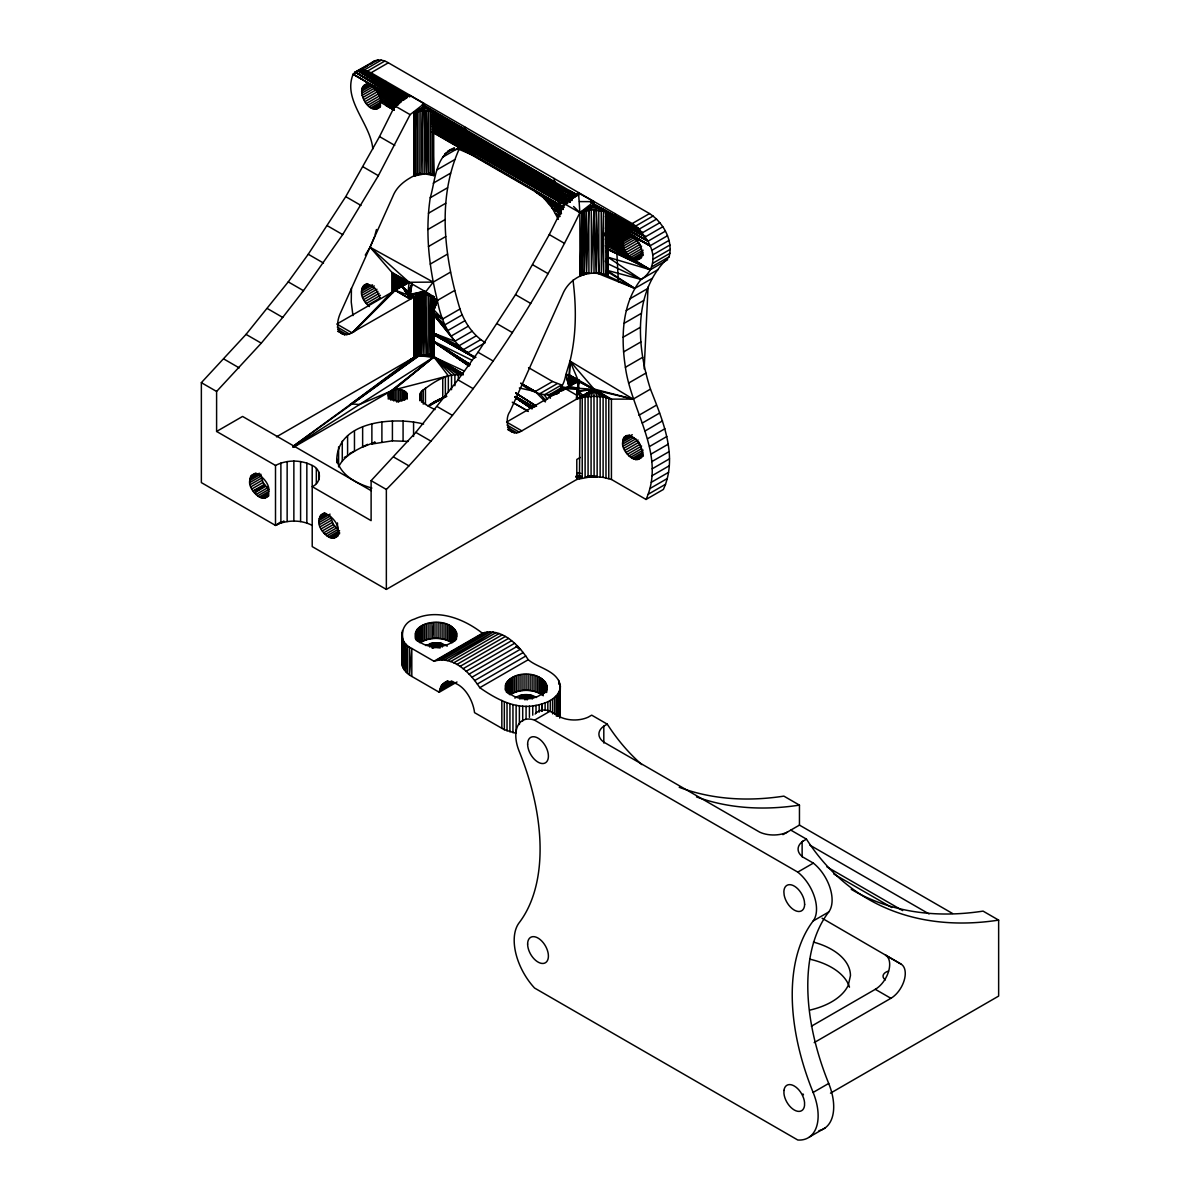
<?xml version="1.0" encoding="UTF-8"?>
<svg xmlns="http://www.w3.org/2000/svg" width="1200" height="1200" viewBox="0 0 1200 1200"><rect width="100%" height="100%" fill="white"/><g stroke="black" fill="none" stroke-linecap="round" stroke-linejoin="round"><path stroke-width="1.5" d="M393.975 109.965L386.01 105.42L386.01 81.42M407.085 97.725L399.81 97.77L399.81 101.43L399.3 94.935L395.055 89.715L395.085 106.53M576.975 195.36L572.31 195.27L572.325 199.005L572.16 194.16L570.27 191.025L569.445 202.14M370.425 64.305C374.565 58.425 382.935 59.37 388.35 62.79L649.515 213.57C663.225 222.51 673.32 240.285 669.135 256.815C632.64 290.52 636.45 345.615 650.46 389.13L633.15 399.12L611.43 399.12L577.875 379.725L572.31 379.98L572.31 383.64C573.225 379.65 571.035 373.305 565.86 374.64C560.775 402.225 539.88 397.095 521.97 384.945M605.73 239.355L607.95 249.555L607.95 257.205L640.98 279.45L658.29 269.445M571.095 384.21L571.125 376.725L571.035 384.135M605.355 245.835L607.605 248.73L607.95 257.205L650.34 269.745L667.65 259.74M573 280.17C576.45 307.05 576.48 334.635 570.015 361.08L593.97 389.01L597.15 396.375L597.15 476.715L587.805 476.115L603.105 477.36L611.43 479.46L646.05 499.455C666.21 454.59 631.23 410.865 625.41 367.275C620.865 337.62 621.765 304.11 640.98 279.45C653.085 272.4 655.74 257.7 650.13 245.775L607.935 223.32L607.845 212.46L605.775 211.62L607.605 252.135L605.775 211.62L591.285 209.82L579.855 212.655C530.76 314.475 465.93 409.02 386.355 489.465L386.355 589.41L312.21 546.6L312.21 465.45C300.93 459.63 286.785 459.63 275.505 465.45L216.6 431.445L216.6 391.455L261.285 343.17L282.72 317.415L303.48 290.67L342.675 234.6L378.36 175.68L410.1 114.645L424.14 103.695L408.915 94.89L394.86 105.855L379.515 136.59L345.75 196.65L308.25 254.25L288.24 281.88L246.045 334.38L201.36 382.665L201.36 482.61L275.505 525.42L284.205 521.295M429.885 354.705L461.67 375.15C446.52 372.66 432.9 382.755 421.53 391.305C414.9 400.26 428.97 406.635 435.03 409.605M572.145 197.835L572.16 194.16L576.945 195.075M420.81 354.315L349.875 404.805L410.82 359.28L417.18 356.4L417.51 295.95L425.685 291.855L433.875 296.685L433.875 356.94L448.335 375.825L448.335 392.19M571.71 385.215L571.755 377.775M641.475 257.7C635.25 263.325 627.615 256.17 624.915 250.41L607.845 240.69L607.695 244.125L650.34 269.745L607.56 248.595L607.5 231.645L605.775 211.62L607.905 215.16L605.49 213.765L607.845 212.46L594.12 204.75L600.585 209.64M639.075 242.235L624.915 250.41L623.955 248.295L606.345 236.535L607.545 237.12L607.005 231.54M638.115 240.12L623.955 248.295L622.83 240.24L607.83 230.745L607.935 223.065L605.775 211.62L605.895 275.145L634.815 288.42L652.125 278.43M616.005 235.905L614.865 213.555M399.24 102.24L399.3 94.935L407.31 97.245M410.505 359.46L418.755 355.935L419.25 295.485L425.685 291.855L437.37 300.45C441.585 323.61 453.3 347.475 475.995 357.3M571.695 200.43L571.755 193.08L576.84 194.805M607.545 248.025L606.195 239.67L607.56 240.84L607.56 248.595L606.195 247.605L607.935 248.76L607.935 244.245L616.68 249.135L618.36 281.745M571.035 199.38L571.125 192.03L577.05 194.715M398.475 104.505L398.625 93.54L398.64 102.885M633.705 235.71L622.68 242.07L607.935 234.075L607.53 231.81L607.935 238.725L623.955 248.295L606.195 239.67M397.47 105L397.68 92.19L397.71 105.27M433.845 349.545L432.27 296.055L424.92 294.885L417.51 295.95L413.955 298.455L414.06 357.405L276.48 436.845M570.105 384.915L570.255 375.72L569.19 374.805L570.015 361.08L633.15 399.12L596.7 390.585L605.985 397.56L611.43 399.12L611.43 479.46M605.13 235.41L607.545 236.865L605.775 211.62L607.905 218.07L648.045 241.185L650.13 245.775L667.44 235.77M454.695 290.46L437.37 300.45L433.86 307.005L433.755 312.825L432.27 296.055L433.875 296.685L433.935 309.99L442.665 319.005L459.975 309.015C444.465 257.565 436.635 199.29 459.315 148.725M591.15 202.77L594 204.465L594.015 273.24C580.35 272.835 567.705 281.79 562.62 294.36L510 411.48C503.385 420.165 509.115 439.14 521.82 430.86L593.97 389.01L633.15 399.12M396.18 105.57L396.495 90.915L396.525 105.855M417.24 174.495L414.285 176.205L415.65 111.975L424.5 106.71L433.665 112.11L433.77 175.62L424.815 173.82L413.94 176.01L413.835 112.485L424.14 106.515L424.14 103.695M607.935 222.6L605.73 221.325L632.205 236.565L607.935 222.6L605.775 211.62L607.5 235.095L605.775 211.62L607.935 220.575L650.13 245.775L607.935 222.3C617.52 228.33 652.56 241.92 638.325 259.515M607.53 231.81L607.935 234.075L607.83 232.605L622.83 240.24L632.265 234.78M599.325 272.82L607.935 275.955L605.775 211.62L607.935 223.32M354.99 401.85L414.495 357.555L415.875 296.55L424.695 291.285L410.715 294.24L402.135 286.335L409.125 282.285L433.23 282.105L450.54 272.115M570 201.9L570.27 191.025L578.535 195.39M410.715 294.24L414.39 297.27L414.06 357.405L420.33 354.18L415.98 356.85L417.51 295.95L417.615 356.25L414.495 357.555L292.785 446.55L420.165 354.93M570.03 200.1L570.27 191.025L571.485 194.235M646.05 499.455L663.375 489.45C678.375 456.39 662.685 420.3 650.46 389.13M414.285 176.205L414.18 112.695L424.5 106.71L422.79 110.37L420.99 174.075L420.885 110.565L424.14 106.515M462.51 373.485L433.875 356.94L419.4 355.77L419.25 295.485L417.615 356.25L419.4 355.77L421.095 295.14L425.685 291.855L426.84 294.975L426.945 355.26L433.875 356.94L464.46 371.115M429.81 354.78L432.375 356.355L432.27 296.055L433.92 298.515L433.98 333.33L467.985 352.68L485.31 342.675C473.01 335.145 464.475 322.53 459.975 309.015M374.625 236.43L370.095 247.245L391.815 272.31L425.685 291.855L422.985 294.945L421.2 355.44L419.4 355.77M615.54 227.115L630.555 235.77L607.935 223.065L628.95 235.35L627.45 235.29L607.935 223.59L605.775 211.62L607.695 257.07L607.59 248.85L605.745 251.685M583.11 274.35L579.975 276.165L581.895 211.8L594 204.465L639.27 229.08L648.045 241.185L665.355 231.18M586.545 272.565L582.015 275.31L584.085 211.08L594 204.465L642.525 232.695L659.85 222.705M569.91 201.615L570.27 191.025L568.56 201.585L578.865 193.38L578.535 192.585M587.025 272.7L584.205 274.59L586.395 210.495L594 204.465L639.27 229.08L656.58 219.075M607.8 253.8L607.62 249.435L607.695 257.07L605.775 211.62L607.935 224.145L627.45 235.29L623.955 237.3L622.83 240.24C612.33 230.43 614.925 243.72 622.83 244.05L635.415 236.79M571.29 383.265L577.875 379.725L570.015 361.08L569.52 375L577.875 379.725L569.445 385.215L576.96 381.93L569.445 385.215L578.52 380.1L578.67 381.33L594.12 389.355L582.225 397.56L576.795 399.12L578.52 380.1L570.465 384.27L572.31 379.98L572.31 383.7M607.59 248.85L607.8 270.975L605.895 275.145L598.92 273.525L598.8 210.015L594 204.465L588.81 210.09L586.515 274.02L586.395 210.495M433.845 313.905L433.545 310.005L432.03 308.025L433.935 309.99L437.37 300.45C429.015 267.015 425.085 232.02 430.245 197.745C435.03 181.755 435.195 159.24 450.81 149.46M570.15 193.725L569.85 201.6L570.27 191.025L570 200.895M569.385 199.215L570.27 191.025L569.865 201.51L570.27 191.025L569.235 200.25L570.435 200.775L432.87 121.23M569.865 194.25L569.565 199.68L570.27 191.025L569.865 201.33L570.27 191.025L570.285 200.37M416.4 640.125L416.82 629.85C425.85 617.49 461.085 619.92 455.28 639.06C446.25 651.435 411.015 648.99 416.82 629.85L416.82 640.515M569.835 201.6L570.27 191.025L569.535 200.535M570.06 195.795L569.85 200.655L570.015 197.43L569.94 198.57M569.925 199.11L570.015 197.43L569.82 201.69L570.27 191.025L569.475 201.885M569.88 200.25L570.27 191.025L569.88 200.355M569.775 201.375L570.27 191.025L569.805 201.9L570.27 191.025L569.865 201.12M569.865 200.1L570.27 191.025L569.76 201.69M644.175 368.895L648.06 287.01M417.075 640.725L417.69 628.785L417.69 641.235M351.435 288.21L351.255 302.13L352.95 315.6M454.62 641.055L455.28 629.865L455.28 640.515M569.64 386.025L570.255 375.72L577.875 379.725L571.875 382.185M569.67 385.845L570.255 375.72L569.22 376.44L569.22 387.225L565.86 374.64L570.015 361.08M569.595 386.385L570.255 375.72L570.27 386.685M576.645 395.94L576.975 391.05L576.615 397.35L577.785 388.185L568.56 386.28L506.58 422.07L521.82 430.86M569.505 386.535L570.255 375.72L569.22 387.225L569.19 374.805L569.22 376.44L565.86 374.64L569.265 387.69M576.81 395.52L576.975 391.05M560.355 686.235C559.62 698.175 546.18 703.53 536.025 705.375C515.52 709.785 496.005 698.97 479.775 687.69C470.235 673.005 453.255 655.17 433.965 661.245L411.81 648.45C397.335 642.825 400.275 622.905 414.435 619.095C437.43 608.31 463.725 618.66 482.445 633.255C501.735 627.195 518.7 645.03 528.255 659.715C537.87 668.115 558.405 670.755 560.355 686.235L559.74 718.125M560.22 716.175L560.145 684.27M604.905 233.31L622.68 242.07L607.92 233.67L607.635 231.87L606.84 234.9L622.68 242.07L607.95 232.65M607.695 238.47L607.785 237.3L607.935 239.355M249.72 480.54C252.18 464.805 270.93 481.71 268.755 491.535C266.28 507.27 247.545 490.365 249.72 480.54L260.79 474.15L263.025 482.49L268.665 489.51L257.58 495.915M318.96 520.53C321.435 504.795 340.185 521.685 338.01 531.525C335.535 547.245 316.8 530.34 318.96 520.53L330.045 514.125M380.31 106.92C366.57 118.455 351.63 79.77 371.04 85.785L395.76 99.345M369.375 306.57C349.98 289.995 371.085 271.62 379.98 298.095M622.68 441.99C625.155 426.24 643.905 443.145 641.73 452.985C639.24 468.705 620.505 451.8 622.68 441.99L632.13 436.53M372.81 148.935C370.59 123.42 342.525 100.185 353.115 74.295C361.995 78.615 390.42 94.65 377.16 108.735M411.315 294.54L424.695 291.285L414.39 297.27L395.28 290.295L353.37 332.1L391.815 292.305C398.145 287.34 398.145 277.275 391.815 272.31L391.815 292.86M432.51 121.785L569.235 200.415L571.29 198.555L572.31 195.27L572.31 198.96M505.365 685.26C507.87 703.08 542.415 703.26 546.885 686.43C542.325 668.88 504.6 669.84 505.26 689.985M576.555 397.65L578.865 380.295L577.2 391.845L578.865 380.295L577.125 391.14L578.535 390.825L584.19 397.11M456.99 681.99L439.215 692.25L411.81 676.425C405.555 673.11 399.75 665.925 402.45 658.515L402.45 630.54M576.795 399.12L577.77 388.485L565.23 388.2L577.785 388.185L576.495 399.42M414.135 297.015L424.695 291.285L411.405 295.275L410.55 299.085L349.455 334.095L344.595 334.755L337.65 331.245M629.55 234.99L623.25 238.635L607.83 230.745L605.775 211.62L607.935 275.955L604.86 274.185M576.735 382.335L568.56 386.28L578.49 380.52L577.875 385.83L578.49 380.52L569.445 385.215M432.87 648.045L433.41 642.825L441.195 643.26L447.24 646.125M541.47 711.09L542.235 703.89L542.235 711.345M393.285 292.53L393.285 273.84L409.125 282.285L336.84 324.06L352.065 332.85L391.815 292.305L395.16 290.385L410.4 299.175L402.135 286.335L410.595 294.03L408.06 292.05L409.125 282.285L370.095 247.245L365.265 255.105M410.595 294.03L409.215 293.25L407.73 294.645L408.03 292.38L402.135 286.335L407.58 294.795M607.665 255.33L605.775 211.62L607.695 226.08L626.085 235.605L607.935 224.7L605.775 211.62L607.695 257.07L607.95 249.555L628.965 259.185M577.875 385.89L578.4 381.18L594.12 389.355L578.655 391.29L577.965 390.495L576.735 397.455L578.865 380.295L577.89 385.725M577.2 391.845L578.715 380.385M410.1 114.645L394.86 105.855L398.475 102.12L399.81 97.77M576.54 398.805L577.785 388.185M577.875 385.965L578.4 381.495L568.56 386.28M569.325 199.515L569.235 200.25L432.705 121.455M578.34 381.315L577.17 390.975L578.865 380.295M605.34 239.13L607.53 240.405L607.515 233.94L607.545 236.865L604.965 235.275L607.47 236.73L605.775 211.62L607.695 230.085L606.435 229.275L607.845 228.975L623.955 237.3L628.68 234.57M578.25 382.56L578.4 381.495M577.2 391.17L577.695 387.465M439.215 692.25L441.825 684.915L447.03 681.195M607.005 233.175L606.3 231.18L607.335 233.34L607.215 231.66M410.52 294.12L411.93 283.92L408.06 292.05M578.55 380.94L577.17 390.975L577.005 389.955M607.5 234.84L605.775 211.62C604.17 214.395 612.03 229.305 605.55 227.325M432.63 297.705L437.37 300.45L432.36 307.11L433.635 298.35L432.12 301.125M607.59 263.64L605.895 275.145L607.8 270.51L607.59 263.64L607.74 269.025M431.97 123L433.665 112.11L424.71 110.295L413.835 112.485M432.36 307.11L433.635 298.35L433.83 301.845L437.37 300.45L433.56 309.675L432.18 307.905M433.125 117.09L569.235 195.72L569.235 199.11L515.205 167.28L571.95 198.24L432.795 119.4M432.255 307.68L433.935 309.99L437.37 300.45L433.56 309.675L432.255 307.68L433.935 305.295L433.635 298.35M375.09 234.705L376.455 229.515M607.755 236.865L622.83 244.05L605.175 233.445L606.69 234.855L607.92 233.67M467.835 365.295L433.815 342.135L433.875 356.94L390.81 391.11C381.81 398.385 399.27 404.055 404.67 399.105C413.67 391.83 396.21 386.175 390.81 391.11L359.58 404.49L352.02 403.995M423.6 424.02C393.915 416.415 334.83 420.855 336.765 462.75M432.435 319.935L433.86 314.025L442.665 319.005L433.95 312.915M607.845 240.69L607.785 242.355L627.45 254.34L641.61 246.15M607.785 243.48L606.03 242.265L628.95 256.02L641.535 248.745M408.615 292.635L411.93 283.92L410.13 293.91L402.135 286.335L407.79 294.555M605.985 477.915L605.985 397.56L593.97 389.01L591.075 396.375L591.075 476.715L576.795 479.46L386.355 589.41M606.84 234.9L607.23 233.505M571.89 195.705L569.235 193.575L569.235 190.425L422.43 104.37M574.305 196.89L578.865 192.78M312.21 465.45C321.78 469.38 321.765 482.715 312.21 486.645L371.115 520.65L371.115 480.66L415.8 432.39L457.995 379.875L478.005 352.245L515.505 294.66L549.27 234.585L564.615 203.865L578.565 193.02L594 201.645L579.855 212.655L579.975 276.165M594 204.465L591.285 209.82L591.405 273.33L593.895 209.715L596.43 273.3L598.92 273.525L596.31 209.79L594 204.465L579.855 212.655L564.615 203.865M432.105 318L433.935 315.015L447.66 330.66L464.97 320.67M367.53 444.345C356.715 450.075 344.25 455.145 338.61 466.89L338.61 446.895M579.45 478.62L580.155 397.185M607.545 240.24L606.45 239.745L607.755 239.85M425.775 291.765L433.23 282.105L370.095 247.245M605.985 397.56L603.105 397.005L593.97 389.01L588.075 396.615L588.075 476.955M557.16 193.35L515.205 168.15L515.73 164.82L433.05 116.295M432.33 120.165L515.205 168.15L461.175 136.86L462.21 133.92M449.445 142.05L460.635 131.955L432.495 114.765M465.66 127.41L461.895 130.8L433.05 114.15M600.15 476.955L600.15 396.615L593.97 389.01L585.105 397.02L582.225 397.56L582.225 477.915M607.83 236.025L616.245 240.51M393.6 400.89L393.6 389.985L433.875 356.94L432.27 296.055L433.935 305.295L432.255 306.645M802.995 841.155L801.54 842.31A22.035 12.72 0 0 0 802.995 857.145L813.345 863.115A32.565 18.81 60 0 1 828.705 912A201.135 116.13 60 0 0 828.705 1083.45A48.06 27.75 60 0 1 818.97 1130.64M514.875 698.1C520.98 693.555 530.07 693.54 536.475 697.5M428.52 110.625L428.64 174.135L426.63 110.385L426.75 173.91L424.5 106.71L419.04 110.895L419.16 174.405M264.87 485.475L254.475 492.81L265.56 486.42M582.225 397.56L592.38 390.09L579.45 398.28L587.19 393.105M275.505 465.45L275.505 525.42L280.185 522.285M420.285 173.025L417.405 174.885L417.285 111.375L424.5 106.71M293.01 447.09L433.875 356.94L462.99 373.98M579.45 398.28L591.795 390.435M452.13 626.835L452.13 642.825C442.62 636.9 429.48 636.885 419.955 642.825L419.955 626.835M543.375 695.745C533.94 688.725 519.885 688.68 509.985 694.8L509.985 678.81M417.18 356.4L420.195 354.495M425.64 645.51L433.41 642.825L433.41 647.955M371.88 424.02L371.88 444.015L375.075 442.08L362.64 447.09L362.64 427.095M568.215 201.375L571.17 199.665M394.86 105.855L399.555 103.14M375.075 60.675L355.2 72.105L353.115 74.295L396.57 99.465M367.275 66.12L353.115 74.295L395.76 98.43M396.57 98.205L355.2 72.105L378.03 60M395.235 91.47L360.705 69.99L363.975 70.14L381.285 60.135M408.15 96.42L363.975 70.14L367.455 71.07L384.765 61.08M367.455 71.07L371.04 72.78L388.35 62.79M363.75 85.5L368.07 82.995M362.79 86.52L367.515 83.79M362.085 87.855L368.385 84.21M361.665 89.46L369.525 84.915M361.515 91.29L370.965 85.83M361.665 93.27L374.25 85.995M362.085 95.37L374.685 88.11M362.79 97.515L376.95 89.34M363.75 99.63L377.91 91.455M364.92 101.67L379.08 93.495M366.285 103.545L380.445 95.37M367.785 105.24L380.37 97.965M369.375 106.65L380.4 100.29L394.02 107.865M371.04 107.775L380.475 102.33M372.69 108.57L380.565 104.025M374.295 108.99L380.595 105.36M375.795 109.05L380.52 106.32M392.49 99.87L395.64 98.055L393.12 99.045M457.095 145.83L460.245 144.015M447.66 151.275L454.17 147.84M457.32 146.025L460.455 144.21M444.84 153.81L454.29 148.35M459.555 146.265L462.705 144.45M442.665 157.17L458.4 148.08M451.02 149.655L459.03 149.295L465.315 145.665M465.015 149.655L468.165 147.84M471.315 146.025L474.465 144.21M477.615 142.38L480.765 140.565L485.31 142.755L523.74 164.955M437.37 169.62L454.695 159.615M482.16 144.585L485.31 142.755M433.23 183.18L450.54 173.175M430.245 197.745L447.555 187.755M428.445 213.24L445.755 203.235M427.845 229.53L445.155 219.54M428.445 246.525L445.755 236.535M363.75 285.42L366.9 283.605M362.79 286.44L367.515 283.71M362.085 287.76L368.385 284.13M361.665 289.38L369.525 284.835M361.515 291.195L372.525 284.835M361.665 293.19L374.25 285.915M362.085 295.29L374.685 288.015M362.79 297.435L376.95 289.245M363.75 299.55L377.91 291.375M364.92 301.59L379.08 293.4M430.245 264.09L447.555 254.085M366.285 303.465L380.445 295.29M367.785 305.145L380.37 297.885M556.95 205.365L563.235 201.735M216.6 431.445L242.58 416.445L371.34 490.785M462.165 314.895L444.84 324.9L433.86 314.025L433.965 324.18M371.04 72.78L632.205 223.56L649.515 213.57M632.205 223.56L635.79 225.99L653.1 216M468.33 326.175L451.02 336.165L433.935 315.015L433.98 333.33L463.455 349.605L480.765 339.615M628.065 234.465L624.915 236.28L607.8 227.07M433.785 308.715L432.27 296.055L433.98 333.33L454.845 341.25L472.155 331.245M607.935 238.725L607.785 237.3L623.25 246.15L635.85 238.89M662.805 226.785L645.48 236.79L606.36 216.45M476.34 335.775L459.03 345.765L433.98 333.33M607.755 243.21L607.65 241.47L626.085 252.45L640.245 244.275M293.4 447.36L390.81 391.11L390.81 400.2M250.98 475.77L255.735 473.04M250.29 477.105L256.62 473.46M630.555 257.43L643.14 250.17M249.855 478.71L259.35 473.235M643.215 252.195L632.205 258.555L616.695 249.39M633.855 259.35L643.305 253.89M635.46 259.77L643.335 255.225M651.675 250.41L668.985 240.42M249.855 482.535L260.94 476.13M636.975 259.83L641.685 257.1M250.29 484.635L261.375 478.23M250.98 486.78L262.065 480.375M652.635 254.97L669.945 244.98M251.94 488.895L263.025 482.49M652.98 259.305L670.29 249.315M264.195 484.53L253.11 490.92L262.455 486.87M652.71 263.295L670.02 253.305M255.975 494.49L267.06 488.1M651.81 266.805L669.135 256.815M259.23 497.025L268.74 491.55M260.895 497.82L268.8 493.26M262.485 498.255L268.815 494.595M264 498.315L268.755 495.57M265.35 498L268.53 496.17M428.595 406.245L445.365 396.81L445.365 376.815M629.88 298.83L647.19 288.825M626.25 310.53L643.56 300.54M623.97 323.4L641.28 313.395M623.07 337.26L640.38 327.255M321.195 514.74L324.36 512.91M519.345 387.99L535.245 391.5L552.57 381.51L561.525 384.96L544.215 394.95L547.65 399.285M320.235 515.76L324.99 513.015M319.545 517.095L325.875 513.435M319.11 518.7L327.03 514.125M557.115 383.7L539.805 393.69L545.955 400.575M319.11 522.51L330.195 516.12L333.45 524.505L337.92 529.5L326.835 535.89M319.545 524.61L330.615 518.22M320.235 526.755L331.32 520.365M550.395 398.25L548.4 395.265L560.985 387.99M623.535 351.945L640.86 341.94M562.02 390.87L558.39 390.45L561.54 388.635M560.1 390.045L552.225 394.59L557.34 393.99M559.005 392.88L555.585 392.97L558.735 391.155M321.195 528.87L332.28 522.48M322.365 530.91L333.45 524.505M323.73 532.8L334.815 526.395M325.23 534.48L336.315 528.075M328.485 537.015L339.57 530.61M330.15 537.81L339.645 532.32M625.41 367.275L642.72 357.285M331.74 538.23L339.66 533.67M333.255 538.29L337.995 535.545M334.605 537.975L337.77 536.145M628.62 383.07L645.93 373.08M638.955 415.245L656.265 405.255M580.26 457.47L576.795 459.465L576.795 479.46M642.3 423.045L659.61 413.055M623.955 437.22L627.105 435.405M623.25 438.555L629.55 434.91M622.83 440.16L632.265 434.7M622.83 443.97L633.84 437.61M645.195 430.905L662.505 420.9M623.25 446.07L635.85 438.81M623.955 448.215L638.115 440.04M624.915 450.33L639.075 442.155M647.595 438.735L664.905 428.745M626.085 452.37L640.245 444.195M627.45 454.245L641.61 446.07M628.95 455.94L641.535 448.665M630.555 457.35L643.14 450.09M649.515 446.52L666.825 436.515M632.205 458.475L643.215 452.115M633.855 459.27L643.305 453.81M635.46 459.69L643.335 455.145M636.975 459.75L643.26 456.12M638.325 459.435L641.475 457.62M650.925 454.155L668.235 444.165M651.81 461.625L669.12 451.62M652.155 468.84L669.465 458.835M651.99 475.755L669.3 465.765M651.27 482.325L668.595 472.335M650.04 488.49L667.35 478.5M648.3 494.22L665.61 484.23M433.965 661.245L482.445 633.255M436.41 660.375L484.89 632.4M439.02 659.895L487.485 631.905M441.765 659.76L490.245 631.77M444.63 659.985L493.11 631.995L447.6 660.57L496.08 632.595M450.66 661.53L499.125 633.54M453.75 662.82L502.215 634.845M456.87 664.47L505.35 636.48M459.99 666.435L508.47 638.445M463.095 668.715L511.575 640.725M442.755 683.895L447.6 681.09M441.825 684.915L448.29 681.18M466.14 671.28L514.62 643.29M441.015 686.085L449.1 681.42M440.355 687.435L451.665 680.91M439.83 688.92L452.76 681.45M439.455 690.525L453.99 682.125M469.11 674.115L517.59 646.125M471.99 677.205L520.455 649.215L515.895 646.35M474.735 680.52L523.215 652.53M477.345 684.015L525.81 656.025M479.775 687.69L528.255 659.715M534.555 720.15L797.76 872.115A32.565 18.81 60 0 1 813.135 921A201.135 116.13 60 0 0 813.135 1092.435A48.06 27.75 60 0 1 797.76 1140L534.555 988.035A48.06 27.75 60 0 1 519.18 922.725A201.135 116.13 60 0 0 519.18 751.29A32.565 18.81 60 0 1 534.555 720.15L550.14 711.15L560.52 717.15A22.035 12.72 0 0 0 588.225 717.15L591.69 715.155L607.275 724.155A508.32 293.475 -60 0 0 641.82 764.595M603.81 743.025L603.81 726.15L607.275 724.155M782.91 834.66L799.455 825.105L952.455 913.44M802.14 856.83L802.125 841.65L806.46 839.145A508.32 293.475 -60 0 0 998.64 920.115L998.64 996.09L830.475 1093.17M797.76 872.115L813.345 863.115M813.135 921L828.705 912M811.38 1026.225L875.31 989.31A20.325 11.73 -60 0 0 888.585 971.415A20.325 11.73 -60 0 0 885.495 955.125L901.08 964.125A20.325 11.73 -60 0 1 904.17 980.415A20.325 11.73 -60 0 1 890.895 998.31L814.185 1042.605M813.135 1092.435L828.705 1083.45M809.43 1137L825.015 1128M515.73 164.82L569.235 193.575L466.86 136.575L516.36 162.855L569.235 193.575L569.235 190.425L576.99 194.865M569.49 200.025L570.45 200.52L569.445 200.445L572.475 198.81M396.24 104.73L400.995 102.09M428.28 406.005L442.755 398.07L442.755 378.075M416.985 174.36C406.905 179.01 397.08 185.52 392.865 196.35L340.26 313.47C337.47 319.8 335.34 329.94 342.48 334.17M429.615 405.135L442.755 398.07L434.355 402.015M393.27 290.775L409.125 282.285L394.5 275.445L394.5 290.4M349.575 453.6L354.465 451.05L354.465 431.055M428.205 405.645L442.755 398.07L429.93 404.445M570.48 199.575L573.705 197.895M275.505 525.42L283.65 521.22M604.98 233.385L607.425 235.23L605.175 233.445M397.485 103.455L400.755 101.82M344.265 457.44L347.595 455.775L347.595 435.78M394.5 289.17L409.125 282.285L395.46 277.11L395.46 288.315M432.195 403.005L445.365 396.81L438.63 399.57M433.755 401.925L445.365 396.81M571.29 198.555L575.64 196.65M398.475 102.12L404.445 99.6M576.735 381.975L571.92 383.925L578.52 380.1L574.56 382.56L577.08 381.735M395.46 287.505L409.125 282.285L396.15 278.82L396.15 289.53M444.96 682.38C461.295 679.005 472.89 698.535 474.54 712.65L504.33 729.705L516.12 733.35L516.12 705.375M570.15 200.85L570.33 200.145M410.865 295.98L424.695 291.285M571.875 197.49L576.87 195.915M414.495 357.555L414.39 297.27L413.955 298.575L413.955 297.12L410.55 299.085L410.265 295.77L412.365 295.455M399.195 100.725L405.675 98.715M442.965 397.455L446.55 396.33L442.995 397.29M396.15 285.795L409.125 282.285L396.57 280.56L396.57 288.03M393.6 389.985L448.335 375.825M572.205 381.09L577.875 379.725L572.16 378.855L572.16 382.515M312.21 525.42C302.655 520.38 291.135 519.96 280.89 523.035L280.89 463.065M461.895 130.8L569.235 192.165L432 112.59M371.88 444.015L392.415 440.835L408.33 441.375M399.645 99.285L405.825 98.235M569.445 200.445L570.435 200.775L569.565 200.415M572.22 196.395L576.96 195.645M396.57 284.055L409.125 282.285L396.705 282.3M548.4 395.265L555.36 394.365M578.46 381.27L578.535 390.825L594.12 389.355L578.46 381.27L578.535 390.825L580.5 398.265M555.585 392.97L559.005 392.655M607.515 234.51L605.775 211.62L607.725 229.74L606.135 228.93L607.695 230.085L607.56 227.925L606.675 228L623.25 238.635L607.92 229.83M415.98 356.85L415.875 296.55L425.685 291.855L424.92 294.885L426.945 355.26L421.2 355.44L421.095 295.14M576.24 477.195L581.805 477.015M585.51 476.895L597.15 476.715L593.52 475.98M558.39 390.45L563.82 390.285M606.09 227.91L607.845 228.975L605.835 226.95M576.39 477.03L581.07 476.925M586.665 476.79L594.105 476.64L593.97 389.01M586.71 476.715L594.105 476.64M575.685 476.61L579.375 476.61M579.465 201.6L594 201.645M565.23 388.2L577.785 388.275M577.14 395.445L564.915 388.38L577.77 388.485M575.685 476.385L579.375 476.43M594.015 273.24L596.43 273.3L596.31 209.79M431.7 309.945L433.545 310.005L431.91 308.67M577.35 476.025L581.07 476.16M466.605 130.275L423.15 106.05M564.915 388.38L577.71 389.04M580.32 475.635L576.69 475.335M418.755 355.935L433.875 356.94L463.335 374.88M587.835 476.085L597.15 476.715M578.535 388.305L594.12 389.355M565.785 388.92L560.58 387.09L567.525 387.57M407.07 97.44L399.69 96.375L399.705 101.985M560.58 387.09L567.495 388.155M607.56 227.925L606.12 227.655L607.845 228.975L605.715 227.505M577.185 472.635L580.815 473.385M607.8 270.51L640.98 279.45L607.95 263.79M476.34 139.305L480.765 140.565M459.03 149.295L474.9 156.135M606.72 229.545L605.82 228.945L607.725 229.74M607.2 228.465L607.695 228.45M410.265 295.77L414.03 296.94M371.865 488.07C357.165 483.87 340.245 475.485 336.765 459.12M604.875 211.41L607.845 212.46L599.265 208.86M607.815 240.525C617.985 242.955 621.675 255.105 607.935 243.9L627.45 254.34M569.52 192.33L577.035 195.18M598.695 208.425L604.785 210.75M601.545 210L607.845 212.46M595.92 272.655L634.815 288.42L607.8 270.975M616.71 249.555L607.845 244.425L607.935 246.54L650.34 269.745L607.95 249.555M606.435 229.275L607.74 229.86L606.345 228.975M472.17 360.315L433.98 341.445L470.22 364.575L433.98 341.805L468.015 365.085M615.825 232.635L623.955 237.3L607.83 227.175L624.915 236.28L607.935 226.2M607.935 220.575L648.045 241.185L606.375 216.66M606.645 236.655L607.545 237.12L604.71 235.335M607.8 236.25L622.83 244.05M624.915 250.41L607.935 241.59L626.085 252.45M558.39 219.36L552.225 208.095L544.215 198.48C580.515 218.685 548.58 202.845 535.245 191.595L432 131.985M571.305 379.17L569.475 376.575L573.975 378.915M596.85 206.79L594.12 204.75L642.525 232.695L605.88 213.525L645.48 236.79L606.06 214.455M606.66 233.895L605.85 233.46L607.155 235.155M474.81 357.855L433.98 334.71L467.985 352.68L432.195 333.18M615.705 230.22L607.695 226.08L626.085 235.605L607.935 225.27M606.93 213.615L642.525 232.695M607.935 224.7L627.45 235.29M607.845 228.975L606.54 227.955L607.815 228.645M606.585 224.88L626.085 235.605M590.535 202.155L639.27 229.08L635.79 225.99M560.145 207.36L544.215 198.48L560.565 209.295L561.12 211.935L548.4 203.01L560.73 210.12M556.8 205.605L563.22 209.295M431.835 115.92L460.635 131.955L432.045 114.93M607.935 223.59L628.95 235.35M432.465 129.315L474.615 152.835M539.805 194.64L563.01 207.945L535.245 191.595L562.905 206.985M520.83 383.19L535.245 391.5L522.18 384.225L535.245 391.5L545.355 401.94M433.32 128.01L566.175 203.97M386.01 105.42L394.035 109.92M432.57 131.46L564.39 207.21M432.015 333.69L473.955 357.18M520.74 383.37L535.245 391.5M473.325 144.99L432.615 121.695M607.53 236.64L604.89 235.155L607.47 236.73M561.39 213.24L552.225 208.095L560.505 214.53M433.98 334.71L474.81 357.615M605.685 217.26L648.045 241.185M395.76 99.78L371.04 85.785L395.7 99.93L386.01 94.365M433.155 120.945L457.53 134.745M395.745 102.45L377.16 91.89M433.035 123.525L569.235 201.72M432.45 124.485L567.615 202.2M394.155 108.15L380.415 100.29M433.275 130.305L564.825 204.96M513.12 402.6L527.58 410.775M422.865 106.41L516.36 161.79L516.36 162.855L463.485 132.12L462.21 132.84L569.235 193.575M395.73 95.115L355.2 72.105L395.505 96.21M379.98 98.175L395.67 107.19M433.02 128.28L558.495 199.515L559.89 206.145M559.17 216.675L555.585 213.585L559.59 215.865M607.935 221.625L650.13 245.775L606.36 220.185M379.29 96.045L395.655 105.39L386.01 99.885M567.66 203.64L432.6 126.48M432.225 131.775L562.875 206.88M563.265 209.475L544.215 198.48M515.58 396.39L534.66 407.265M374.295 88.32L395.61 100.59M432.84 123.72L473.19 147.51M386.01 98.265L395.565 103.74L378.33 93.915L395.745 104.01M432.195 124.71L473.775 148.53L474.255 150.285M433.155 113.97L462.135 130.59M395.235 92.205L357.75 70.665L396.6 94.92M606.435 214.29L645.48 236.79L606.15 213.945M569.235 201.105L432.165 122.37M375.795 90L395.565 101.355L386.01 95.865M607.935 226.515L615.75 231M616.23 240.24L607.785 235.41L607.755 234.45M395.055 89.715L407.37 96.825M405.045 96.48L360.705 69.99L406.995 96.72M554.805 182.07L464.97 130.215L464.97 131.085M526.935 166.8L530.145 168.645M534.945 171.42L538.155 173.265M549.36 179.745L552.57 181.59M372.69 86.895L395.67 100.125L386.01 94.575M511.695 167.145L519.84 171.825M558.9 201.495L432.675 128.595M432.93 130.62L474.825 155.13L432.81 130.725M380.565 102.285L393.945 110.01M379.515 136.59L394.755 145.38M549.27 234.585L564.51 243.39M363.135 166.875L378.36 175.68M532.875 264.885L548.115 273.675M345.75 196.65L360.99 205.455M515.505 294.66L530.745 303.45M327.435 225.795L342.675 234.6M497.19 323.805L512.43 332.61M528.54 367.635L552.57 381.51M308.25 254.25L323.475 263.04M478.005 352.245L493.23 361.05M429.3 354.3L463.02 373.755M512.265 402.195L528.315 411.465M288.24 281.88L303.48 290.67M457.995 379.875L473.235 388.68M337.275 327.045L349.455 334.095M507.015 425.055L519.21 432.09M337.8 329.445L346.935 334.725M507.555 427.455L516.69 432.735M338.49 331.245L344.595 334.755M508.245 429.24L514.335 432.765M507.66 429.54L512.235 432.18M267.48 308.61L282.72 317.415M437.235 406.62L452.475 415.41M246.045 334.38L261.285 343.17M415.8 432.39L431.025 441.18M223.98 359.085L239.22 367.89M393.735 457.095L408.96 465.885M201.36 382.665L216.6 391.455M371.115 480.66L386.355 489.465M799.455 825.105L799.455 805.125L783.87 796.125A508.32 293.475 -60 0 1 679.215 787.29M998.64 920.115L983.055 911.115A508.32 293.475 -60 0 1 851.25 889.335M517.275 647.385L520.455 649.215M790.875 830.145L806.46 839.145M809.88 845.13L929.055 913.935M826.935 866.895L902.64 910.59M833.835 874.065L891.81 907.545M875.31 989.31L890.895 998.31M395.73 95.52L355.2 72.105L396.6 96.195M605.415 216.63L607.905 218.07M432.705 121.38L456.855 135.36M523.455 173.91L532.74 179.295M432.615 121.545L456.705 135.495M557.37 194.22L432.39 121.905M432.06 122.475L557.535 195.015M432.375 126.69L558.495 199.515L557.88 196.62L432.57 123.96M433.035 125.61L558.21 198.225M535.245 191.595L562.965 207.6M433.05 114.435L515.715 163.215M395.235 92.445L357.75 70.665L395.535 93.165M432.57 117.12L571.89 198.855L569.235 195.72M822.09 918.225L901.08 964.125M475.605 146.325L470.955 143.655L472.515 145.86M363.975 70.14L409.71 96.915M360.705 69.99L406.845 97.02M606.135 228.93L607.74 229.86L605.475 228.48M395.28 290.295L410.4 299.175L407.775 294.855L410.55 299.085L408.015 294.945M559.77 216.645L555.585 213.585L559.62 215.985M422.385 104.895L463.5 129.36M607.845 244.425L650.34 269.745M532.95 407.61L515.535 396.84L533.205 407.13M462.21 134.37L515.205 166.05M604.965 235.32L623.25 246.15M515.565 396.645L533.01 407.04M433.32 118.845L458.46 133.92M561.48 213.66L552.225 208.095L560.37 213.825M607.83 271.965L634.815 288.42M515.535 396.735L532.965 407.31M432.06 117.585L461.175 135.465M607.845 227.325L623.955 237.3M515.835 393.135L536.34 406.035M515.835 393L536.385 406.215M469.125 365.805L433.98 341.805L470.265 364.635M515.91 393.285L536.52 406.335M429.15 173.085L432.18 175.005L432.06 111.48L433.77 175.62M555.585 213.585L559.665 216.18M596.7 390.585L608.775 398.265L608.775 478.605M606.54 227.955L607.83 228.81M554.085 182.61L560.43 187.53M433.98 341.805L469.245 365.865M531.51 408.48L514.86 397.08L532.26 408.855M515.64 397.845L530.985 408.285M514.89 397.08L531.555 408.465M515.85 397.8L531.12 408.255M571.965 198.63L569.235 196.635L569.34 198.345M605.88 229.365L607.83 230.745M560.43 208.71L556.725 206.07L560.565 209.295M408.03 292.38L409.215 293.25L402.135 286.335M569.385 195.84L571.62 197.58M429.81 295.185L433.92 298.515M605.385 261.6L607.71 263.7L607.65 255.09M573.585 206.505L579.855 212.655L578.595 193.365M571.515 198.99L569.235 196.635L571.26 198.84M433.86 314.025L447.66 330.66M605.415 260.805L607.71 263.7L605.805 259.11M433.935 315.015L454.845 341.25M569.475 376.575L571.74 379.5M431.895 302.595L433.935 305.295M802.995 1093.965L803.46 1094.79M433.935 309.99L432.525 307.44L433.56 309.675L432.27 296.055M432.105 351.705L433.875 356.94L451.53 375.15L451.53 389.685M432.195 351.99L433.875 356.94L454.89 374.82L454.89 385.71M577.965 390.495L579.99 397.68M578.535 390.825L580.41 397.92M554.055 178.455L556.98 192.39M557.205 193.455L557.88 196.62M607.5 232.575L605.775 211.62L607.74 231.6L607.575 229.665M605.775 211.62L607.605 231.54M607.635 231.87L607.77 233.595M543.255 694.05L542.16 678.81L542.16 694.8M616.5 245.565L616.26 240.915M432.375 356.355L430.545 295.56L430.65 355.86L428.73 295.2L428.85 355.5M546.48 688.785L546.555 692.49M607.62 249.435L607.695 257.07M607.605 248.73L607.62 252.54M603.555 210.945L603.675 274.455L601.23 210.39L601.335 273.915M588.81 210.09L588.93 273.6M584.085 211.08L584.205 274.59M581.895 211.8L582.015 275.31M572.16 194.16L572.16 197.895M571.755 193.08L571.77 200.55M571.125 192.03L571.14 199.5M571.125 376.725L571.14 384.03M430.335 110.985L430.455 174.495M424.71 110.295L424.815 173.82M425.025 355.17L424.92 294.885L423.105 355.245L422.985 294.945M422.79 110.37L422.895 173.88M415.65 111.975L415.77 175.485M399.3 94.935L399.315 100.545M607.935 246.54L607.935 248.76M603.105 477.36L603.105 397.005L594.105 396.285L585.105 397.02L585.105 477.36M559.74 690.15L559.74 716.265M558.945 692.055L558.945 716.31M558.735 680.43L558.735 684.165M557.805 693.915L557.805 716.295M556.365 695.7L556.365 716.22M554.625 697.395L554.625 714.18M552.6 698.97L552.6 713.895M550.32 700.425L550.32 711.615M547.83 701.73L547.83 711.06M546.795 685.26L546.885 689.985M546.48 684.09L546.48 692.34M545.985 682.95L545.985 691.83M545.295 681.84L545.295 692.505M545.115 702.885L545.115 710.355M544.425 680.775L544.425 693.21M543.375 679.755L543.375 693.975M540.795 677.94L540.795 693.93M539.28 677.145L539.28 693.135M539.19 704.715L539.19 712.185M537.63 676.44L537.63 692.43M536.025 705.375L536.025 712.83M535.89 675.84L535.89 691.83M534.03 675.33L534.03 691.32M532.755 705.84L532.755 715.17M532.425 695.565L532.425 699M532.11 674.94L532.11 690.93M531.225 695.235L531.225 698.67M530.13 674.64L530.13 690.645M529.995 694.98L529.995 698.415M529.425 706.125L529.425 717.315M528.705 694.8L528.705 698.22M528.12 674.475L528.12 690.465M527.4 694.68L527.4 699.825M526.065 674.415L526.065 690.405M526.065 694.65L526.065 699.795M526.08 706.23L526.08 719.28M524.76 694.695L524.76 699.825M524.04 674.475L524.04 690.465M523.44 694.8L523.44 698.22M522.705 706.125L522.705 721.05M522.165 694.98L522.165 698.415M522.015 674.655L522.015 690.645M520.92 695.235L520.92 698.67M520.035 674.94L520.035 690.93M519.72 695.565L519.72 699M519.39 705.84L519.39 724.5M518.1 675.33L518.1 691.32M516.27 675.84L516.27 691.83M514.515 676.44L514.515 692.445M512.955 704.715L512.955 732.705M512.865 677.145L512.865 693.135M511.365 677.94L511.365 693.93M509.925 703.89L509.925 731.865M508.77 679.755L508.77 693.975M507.72 680.775L507.72 693.21M507.03 702.885L507.03 730.86M506.85 681.825L506.85 692.49M506.16 682.95L506.16 691.83M505.665 684.09L505.665 689.415M504.33 701.73L504.33 729.705M501.84 700.425L501.84 728.415M458.31 380.265L458.31 374.805L433.875 356.94L392.13 390.48L392.13 399.57M456.765 633.27L456.765 636.825M456.465 632.115L456.465 639.21M455.955 630.96L455.955 639.855M454.395 628.8L454.395 641.235M453.345 627.78L453.345 642M450.765 641.955L450.765 625.965L449.25 641.16L449.25 625.17M447.6 624.465L447.6 640.455M445.86 623.865L445.86 639.855M444 623.355L444 639.345M442.395 643.59L442.395 647.01M442.095 622.95L442.095 638.955M441.195 643.26L441.195 646.695M440.1 622.665L440.1 638.655M439.965 643.005L439.965 648.15M438.675 642.825L438.675 647.955M438.09 622.5L438.09 638.49M437.37 642.705L437.37 647.85M436.035 622.44L436.035 638.43M436.035 642.675L436.035 647.805M434.73 642.705L434.73 647.85M434.01 638.49L434.01 622.5L431.985 638.67L431.985 622.68M432.135 643.005L432.135 648.15M430.89 643.26L430.89 646.695M430.005 622.95L430.005 638.955M429.705 643.59L429.705 647.01M428.085 623.355L428.085 639.345M426.24 623.85L426.24 639.855M425.445 388.08L425.445 404.43M424.485 624.465L424.485 640.455M423.24 389.58L423.24 404.13M422.835 625.17L422.835 641.16M421.53 391.305L421.53 402.195M421.335 625.965L421.335 641.955M420.375 393.15L420.375 400.41M419.775 395.085L419.775 400.695M418.74 627.78L418.74 642M416.13 630.975L416.13 639.855M415.635 632.115L415.635 637.44M415.335 633.27L415.335 638.61M413.58 421.905L413.58 436.455M411.81 676.425L411.81 648.45L409.545 674.985L409.545 647.01M407.535 673.425L407.535 645.435L405.795 671.745L405.795 643.77M407.205 393.645L407.205 399.105M406.62 392.715L406.62 398.175M405.765 391.86L405.765 399.135M404.67 391.11L404.67 400.2M404.355 642L404.355 669.99M403.365 390.48L403.365 399.57M403.23 640.17L403.23 668.145M403.08 420.84L403.08 440.835M402.405 638.28L402.405 666.255M401.94 632.46L401.925 664.335M401.88 389.985L401.88 400.89M401.775 634.41L401.775 662.385M400.275 389.655L400.275 400.56M398.595 389.475L398.595 402.21M396.885 389.475L396.885 402.21M395.205 389.655L395.205 400.56M392.415 420.84L392.415 440.835M389.715 391.86L389.715 399.135M388.86 392.715L388.86 398.175M388.275 393.645L388.275 399.105M381.9 421.905L381.9 441.915M342.27 441.105L342.27 461.1M337.485 522.915L337.485 528.465M318.93 472.17L318.93 479.67M316.335 468.555L316.335 483.54M306.84 463.065L306.84 523.035M300.585 461.565L300.585 521.55M293.865 461.055L293.865 521.025M287.145 461.565L287.145 521.55M268.245 486.63L268.245 490.335M809.985 1010.07A64.155 37.035 0 0 0 848.28 985.23L850.455 975.645A64.155 37.035 0 0 0 813.435 942.09M885.42 979.89A9.795 5.655 0 0 1 884.685 973.02L886.38 971.91A9.795 5.655 0 0 1 888.51 971.085M809.985 959.22A64.155 37.035 0 0 1 849.48 987.195M787.41 832.155A22.035 12.72 0 0 1 759.705 832.155L603.81 742.14A22.035 12.72 0 0 1 603.81 726.15M535.125 714.075A32.565 18.81 60 0 1 550.14 711.15M799.455 805.125A508.32 293.475 -60 0 1 696.48 796.905M783.96 1090.425L783.945 1093.545A14.685 8.475 60 0 0 794.19 1109.955A14.685 8.475 60 0 0 804.54 1105.575L804.555 1102.44A14.685 8.475 60 0 0 794.31 1086.03A14.685 8.475 60 0 0 783.96 1090.425M446.565 396.285L443.025 397.2L446.565 396.27M804.645 904.365L804.345 901.08A14.685 8.475 60 0 0 793.155 885.51A14.685 8.475 60 0 0 783.87 891.795L784.155 895.08A14.685 8.475 60 0 0 795.36 910.65A14.685 8.475 60 0 0 804.645 904.365M527.625 744.15A14.685 8.475 60 0 0 543.21 763.53A14.685 8.475 60 0 0 543.21 742.755A14.685 8.475 60 0 0 527.625 744.15M527.625 944.055A14.685 8.475 60 0 0 543.21 963.45A14.685 8.475 60 0 0 543.21 942.675A14.685 8.475 60 0 0 527.625 944.055"/></g></svg>
